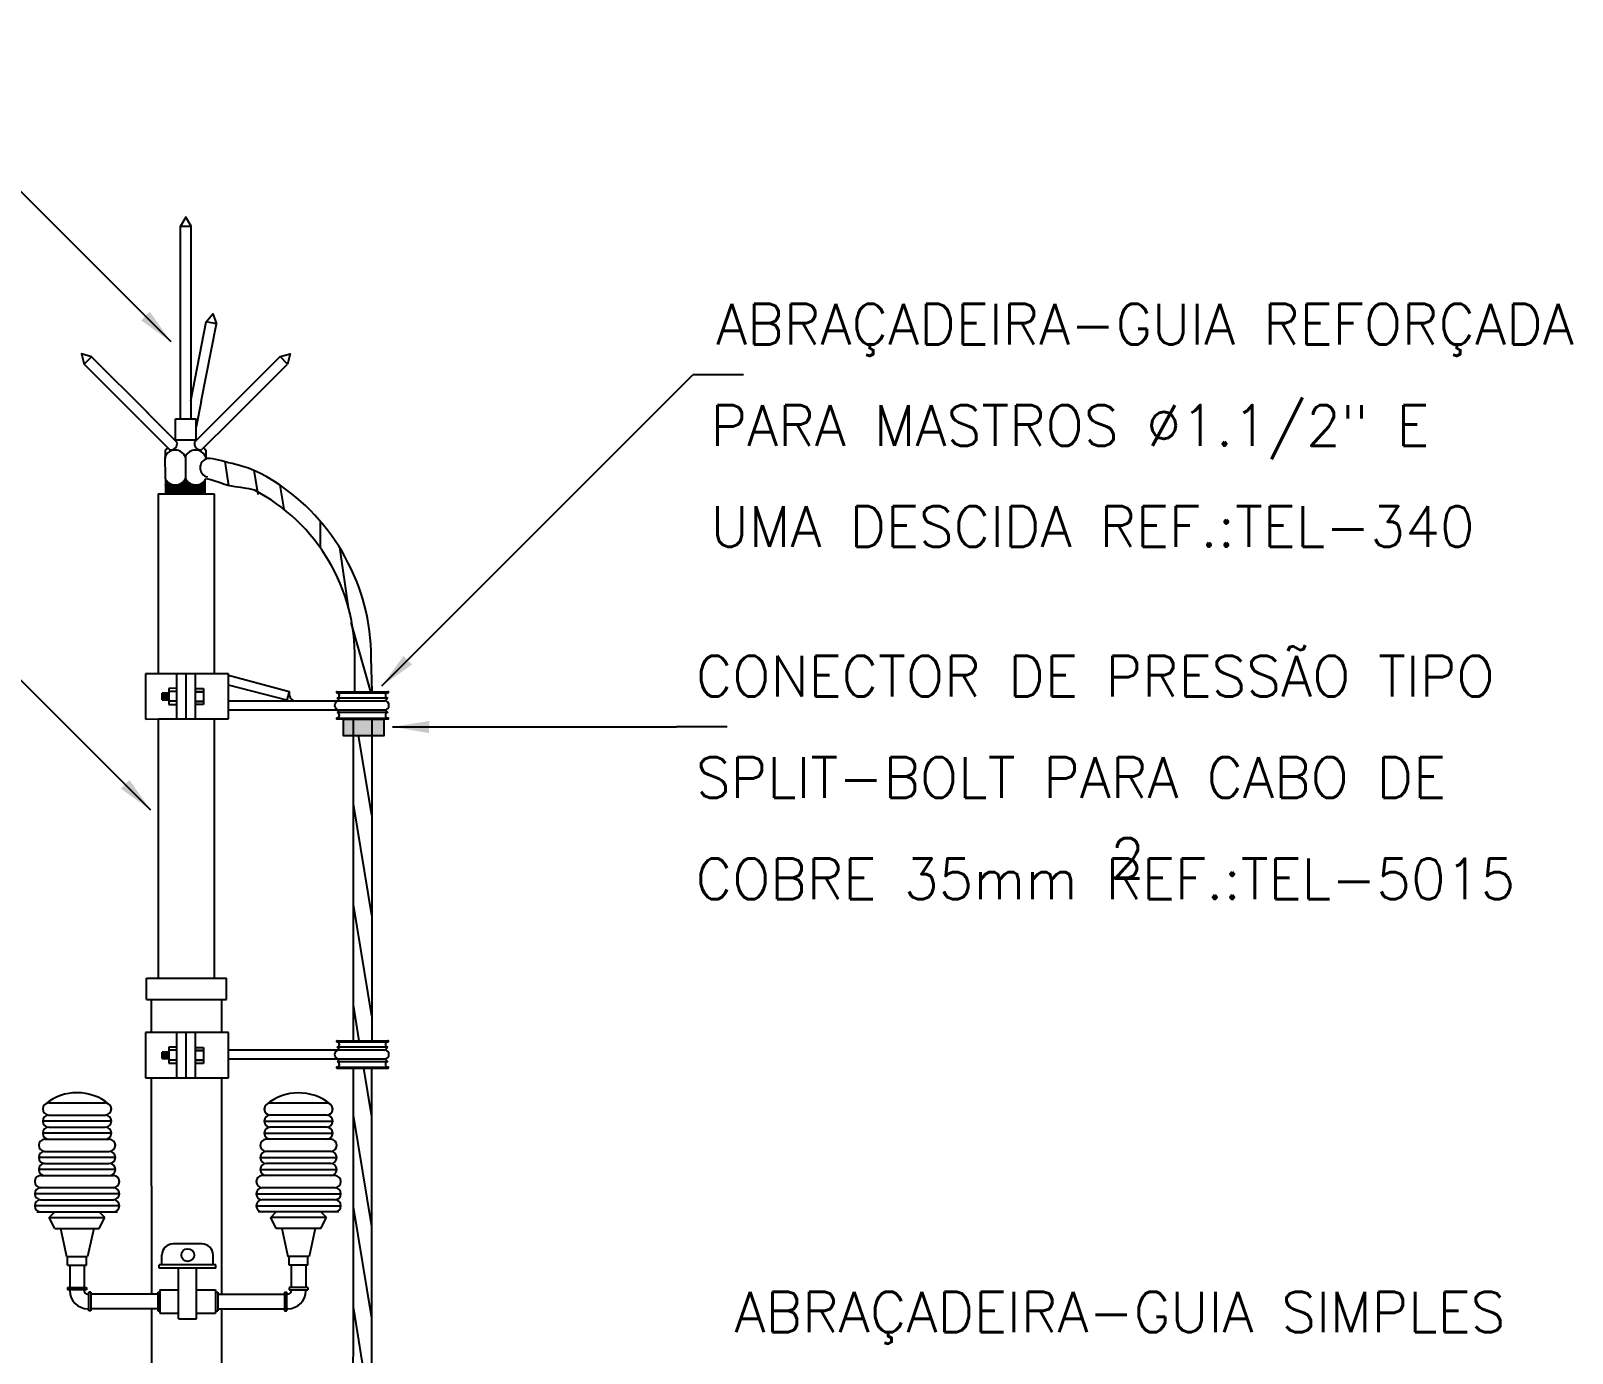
# Model space of a CAD drawing. Header units: millimetres. Extents: x -6196.4 to -6179, y -4697.3 to -4680.5.
# Drawn here: x -6186.69 to -6179.08, y -4687.38 to -4680.85 of the extents above; entities that cross this region are included whole.
import ezdxf
from ezdxf.enums import TextEntityAlignment as Align

# ---------------------------------------------------------------- set-up
doc = ezdxf.new("R2010")
doc.units = ezdxf.units.MM
doc.header["$LTSCALE"] = 10
doc.layers.add('Termotécnica', color=7, linetype='Continuous')
doc.styles.add('r80', font='romans.shx')

# ---------------------------------------------------------------- blocks, each defined once
blk = doc.blocks.new('*X8')
at = {"color": 0, "linetype": 'ByBlock'}
for p, q in [((387.028, 152.597), (387.028, 152.67)), ((387.041, 152.597), (387.041, 152.67)), ((387.053, 152.597), (387.053, 152.67)), ((387.066, 152.597), (387.066, 152.67)), ((387.078, 152.597), (387.078, 152.67))]:
    blk.add_line(p, q, dxfattribs=at)
blk = doc.blocks.new('*X5')
at = {"color": 0}
for p, q in [((221.636, 187.654), (221.658, 187.654)), ((222.072, 187.654), (222.148, 187.654)), ((222.099, 187.692), (222.121, 187.692)), ((222.562, 187.654), (222.576, 187.654)), ((221.636, 187.617), (221.696, 187.617)), ((221.636, 187.579), (221.76, 187.579)), ((221.636, 187.542), (222.576, 187.542)), ((221.636, 187.504), (222.576, 187.504)), ((221.636, 187.467), (222.576, 187.467)), ((221.636, 187.429), (222.576, 187.429)), ((221.636, 187.392), (222.576, 187.392)), ((221.969, 187.579), (222.25, 187.579)), ((222.033, 187.617), (222.187, 187.617)), ((222.46, 187.579), (222.576, 187.579)), ((222.523, 187.617), (222.576, 187.617))]:
    blk.add_line(p, q, dxfattribs=at)
blk = doc.blocks.new('*X2')
at = {"color": 0, "linetype": 'ByBlock'}
for p, q in [((387.028, 152.597), (387.028, 152.67)), ((387.041, 152.597), (387.041, 152.67)), ((387.053, 152.597), (387.053, 152.67)), ((387.066, 152.597), (387.066, 152.67)), ((387.078, 152.597), (387.078, 152.67))]:
    blk.add_line(p, q, dxfattribs=at)

msp = doc.modelspace()

# ---------------------------------------------------------------- linework, layer by layer
at = {"layer": 'Termotécnica', "color": 2}
for p, q in [((-6185.9991, -4682.3891), (-6187.5346, -4680.8537)), ((-6184.9589, -4684.086), (-6183.4234, -4682.5506)), ((-6183.1734, -4682.5506), (-6183.4234, -4682.5506)), ((-6186.0995, -4684.7), (-6187.635, -4683.1645)), ((-6184.9055, -4684.2882), (-6183.505, -4684.2882)), ((-6183.255, -4684.2882), (-6183.505, -4684.2882))]:
    msp.add_line(p, q, dxfattribs=at)
at = {"layer": 'Termotécnica', "color": 2, "ltscale": 5}
for p, q in [((-6185.952, -4682.7691), (-6185.9522, -4681.8164)), ((-6185.9005, -4682.7691), (-6185.9007, -4681.8164)), ((-6185.9026, -4682.6788), (-6185.8263, -4682.2889)), ((-6185.8508, -4682.6822), (-6185.7758, -4682.2988)), ((-6186.1524, -4682.7743), (-6186.4287, -4682.498)), ((-6186.1113, -4682.7425), (-6186.3923, -4682.4616)), ((-6185.7424, -4682.7424), (-6185.4615, -4682.4615)), ((-6185.7013, -4682.7742), (-6185.4251, -4682.4979)), ((-6185.9702, -4682.8836), (-6186.1171, -4682.7367)), ((-6185.8835, -4682.8836), (-6185.7366, -4682.7366)), ((-6185.8508, -4682.6822), (-6185.8753, -4682.8074)), ((-6186.1524, -4682.7743), (-6186.0066, -4682.92)), ((-6185.9778, -4682.8721), (-6185.9778, -4682.7691)), ((-6185.9778, -4682.7691), (-6185.8748, -4682.7691)), ((-6185.8753, -4682.8721), (-6185.8753, -4682.7691)), ((-6185.7013, -4682.7742), (-6185.8471, -4682.92)), ((-6185.9778, -4682.8721), (-6185.8753, -4682.8721)), ((-6186.0293, -4682.9561), (-6186.0288, -4683.055)), ((-6186.0153, -4682.9113), (-6186.0289, -4682.9232)), ((-6186.0289, -4682.9232), (-6186.0289, -4682.9641)), ((-6185.9281, -4682.9531), (-6185.9281, -4683.0629)), ((-6185.8382, -4682.9111), (-6185.8274, -4682.9231)), ((-6185.8274, -4682.9231), (-6185.8274, -4682.9641)), ((-6186.0288, -4683.055), (-6186.0288, -4683.0629)), ((-6186.0288, -4683.0942), (-6186.0288, -4683.0949)), ((-6186.0255, -4683.1329), (-6186.0255, -4683.0681)), ((-6185.8319, -4683.1329), (-6186.0255, -4683.1329)), ((-6185.832, -4683.071), (-6185.8319, -4683.1329)), ((-6185.8273, -4683.0633), (-6185.8273, -4683.0633)), ((-6185.0927, -4684.1153), (-6185.0929, -4683.9582)), ((-6185.0074, -4684.1153), (-6185.0108, -4683.9468)), ((-6186.1262, -4684.0262), (-6186.1261, -4684.2496)), ((-6185.9704, -4684.2495), (-6185.9704, -4684.0261)), ((-6185.9257, -4684.0261), (-6185.9257, -4684.2495)), ((-6185.9257, -4684.0261), (-6185.9257, -4684.2495)), ((-6185.8811, -4684.0261), (-6185.881, -4684.1149)), ((-6185.716, -4684.2495), (-6185.7161, -4684.0261)), ((-6185.881, -4684.1149), (-6185.881, -4684.2495)), ((-6185.4158, -4684.114), (-6185.4273, -4684.1571)), ((-6185.1799, -4684.1154), (-6184.9297, -4684.1153)), ((-6184.9297, -4684.1466), (-6185.1799, -4684.1466)), ((-6185.1665, -4684.1601), (-6185.1799, -4684.1466)), ((-6185.1663, -4684.1601), (-6184.9444, -4684.16)), ((-6184.9431, -4684.16), (-6184.9297, -4684.1466)), ((-6185.1665, -4684.2047), (-6185.1799, -4684.2181)), ((-6184.9297, -4684.2181), (-6185.1799, -4684.2181)), ((-6185.1799, -4684.2494), (-6184.9297, -4684.2494)), ((-6185.1665, -4684.2047), (-6184.9444, -4684.2047)), ((-6185.0089, -4684.2494), (-6185.0089, -4685.8379)), ((-6185.0089, -4684.2494), (-6185.0089, -4684.4189)), ((-6184.9431, -4684.2047), (-6184.9297, -4684.2181)), ((-6186.1262, -4685.797), (-6186.1261, -4686.0204)), ((-6185.9704, -4686.0204), (-6185.9704, -4685.797)), ((-6185.9257, -4685.797), (-6185.9257, -4686.0204)), ((-6185.9257, -4685.797), (-6185.9257, -4686.0204)), ((-6185.8811, -4685.7969), (-6185.881, -4686.0203)), ((-6185.716, -4686.0203), (-6185.7161, -4685.7969)), ((-6185.1799, -4685.8379), (-6184.9297, -4685.8379)), ((-6184.9297, -4685.8692), (-6185.1799, -4685.8692)), ((-6185.1665, -4685.8826), (-6185.1799, -4685.8692)), ((-6184.9431, -4685.8826), (-6184.9297, -4685.8692)), ((-6185.1665, -4685.9273), (-6185.1799, -4685.9407)), ((-6184.9297, -4685.9407), (-6185.1799, -4685.9407)), ((-6185.1665, -4685.9273), (-6184.9444, -4685.9273)), ((-6185.1663, -4685.8826), (-6184.9444, -4685.8826)), ((-6184.9431, -4685.9273), (-6184.9297, -4685.9407)), ((-6185.1799, -4685.972), (-6184.9297, -4685.9719)), ((-6185.0106, -4685.972), (-6185.0106, -4687.2429)), ((-6186.6625, -4686.6818), (-6186.2642, -4686.6818)), ((-6186.6007, -4686.7093), (-6186.5732, -4686.6818)), ((-6186.5732, -4686.7642), (-6186.6007, -4686.7093)), ((-6186.6007, -4686.7093), (-6186.326, -4686.7093)), ((-6186.326, -4686.7093), (-6186.3535, -4686.6818)), ((-6186.3535, -4686.7642), (-6186.326, -4686.7093)), ((-6185.1713, -4686.6818), (-6185.5692, -4686.6818)), ((-6185.5076, -4686.7093), (-6185.4801, -4686.6818)), ((-6185.4801, -4686.7642), (-6185.5076, -4686.7093)), ((-6185.2329, -4686.7093), (-6185.5076, -4686.7093)), ((-6185.2329, -4686.7093), (-6185.2604, -4686.6818)), ((-6185.2604, -4686.7642), (-6185.2329, -4686.7093)), ((-6186.5732, -4686.7642), (-6186.3535, -4686.7642)), ((-6186.5457, -4686.7642), (-6186.5155, -4686.9015)), ((-6186.381, -4686.7642), (-6186.4112, -4686.9015)), ((-6185.2604, -4686.7642), (-6185.4801, -4686.7642)), ((-6185.4527, -4686.7642), (-6185.4224, -4686.9015)), ((-6185.2879, -4686.7642), (-6185.3181, -4686.9015)), ((-6185.8468, -4686.8396), (-6185.9896, -4686.8396)), ((-6186.5155, -4686.9015), (-6186.4112, -4686.9015)), ((-6186.51, -4686.9455), (-6186.51, -4686.9015)), ((-6186.4167, -4686.9455), (-6186.4167, -4686.9015)), ((-6186.0445, -4686.9433), (-6186.0445, -4686.8946)), ((-6185.7918, -4686.9433), (-6185.7918, -4686.8946)), ((-6185.3181, -4686.9015), (-6185.4224, -4686.9015)), ((-6185.417, -4686.9455), (-6185.417, -4686.9015)), ((-6185.3236, -4686.9455), (-6185.3236, -4686.9015)), ((-6186.51, -4686.9455), (-6186.4167, -4686.9455)), ((-6186.4991, -4686.9455), (-6186.4991, -4687.0553)), ((-6186.4276, -4686.9455), (-6186.4276, -4687.0553)), ((-6186.0583, -4686.9598), (-6186.0583, -4686.9433)), ((-6185.7781, -4686.9433), (-6186.0583, -4686.9433)), ((-6185.7781, -4686.9598), (-6186.0583, -4686.9598)), ((-6185.9621, -4687.2091), (-6185.9621, -4686.9598)), ((-6185.8742, -4687.2091), (-6185.8742, -4686.9598)), ((-6185.7781, -4686.9598), (-6185.7781, -4686.9433)), ((-6185.3236, -4686.9455), (-6185.417, -4686.9455)), ((-6185.406, -4686.9455), (-6185.406, -4687.0553)), ((-6185.3346, -4686.9455), (-6185.3346, -4687.0553)), ((-6186.51, -4687.0553), (-6186.51, -4687.0663)), ((-6186.51, -4687.0553), (-6186.4167, -4687.0553)), ((-6186.4167, -4687.0663), (-6186.51, -4687.0663)), ((-6186.4991, -4687.0663), (-6186.4991, -4687.0718)), ((-6186.4276, -4687.0718), (-6186.4276, -4687.0663)), ((-6186.4167, -4687.0553), (-6186.4167, -4687.0663)), ((-6186.4112, -4687.0883), (-6186.4057, -4687.0883)), ((-6186.3947, -4687.0773), (-6186.4057, -4687.0773)), ((-6186.4057, -4687.1707), (-6186.4057, -4687.0773)), ((-6186.3947, -4687.0773), (-6186.3947, -4687.1707)), ((-6186.0651, -4687.0883), (-6186.3947, -4687.0883)), ((-6186.0651, -4687.0773), (-6186.0651, -4687.1707)), ((-6186.0651, -4687.0773), (-6186.0541, -4687.0773)), ((-6186.0541, -4687.0663), (-6186.0541, -4687.1817)), ((-6186.0541, -4687.0663), (-6185.9621, -4687.0663)), ((-6185.8742, -4687.0663), (-6185.7795, -4687.0663)), ((-6185.7795, -4687.0663), (-6185.7795, -4687.1817)), ((-6185.7795, -4687.0773), (-6185.7685, -4687.0773)), ((-6185.7685, -4687.0773), (-6185.7685, -4687.1707)), ((-6185.7685, -4687.0883), (-6185.4389, -4687.0883)), ((-6185.4389, -4687.0773), (-6185.4389, -4687.1707)), ((-6185.4389, -4687.0773), (-6185.4279, -4687.0773)), ((-6185.4279, -4687.1707), (-6185.4279, -4687.0773)), ((-6185.4224, -4687.0883), (-6185.4279, -4687.0883)), ((-6185.3236, -4687.0553), (-6185.417, -4687.0553)), ((-6185.417, -4687.0553), (-6185.417, -4687.0663)), ((-6185.417, -4687.0663), (-6185.3236, -4687.0663)), ((-6185.406, -4687.0718), (-6185.406, -4687.0663)), ((-6185.3346, -4687.0663), (-6185.3346, -4687.0718)), ((-6185.3236, -4687.0553), (-6185.3236, -4687.0663)), ((-6186.4112, -4687.1597), (-6186.4057, -4687.1597)), ((-6186.0651, -4687.1597), (-6186.3947, -4687.1597)), ((-6185.7685, -4687.1597), (-6185.4389, -4687.1597)), ((-6185.4224, -4687.1597), (-6185.4279, -4687.1597)), ((-6186.3947, -4687.1707), (-6186.4057, -4687.1707)), ((-6186.0651, -4687.1707), (-6186.0541, -4687.1707)), ((-6186.0541, -4687.1817), (-6185.9621, -4687.1817)), ((-6185.9621, -4687.2091), (-6185.8742, -4687.2091)), ((-6185.8742, -4687.1817), (-6185.7795, -4687.1817)), ((-6185.7795, -4687.1707), (-6185.7685, -4687.1707)), ((-6185.4389, -4687.1707), (-6185.4279, -4687.1707)), ((-6185.1012, -4687.243), (-6185.1017, -4688.8767)), ((-6185.0106, -4687.2429), (-6185.0111, -4688.8766))]:
    msp.add_line(p, q, dxfattribs=at)
at = {"layer": 'Termotécnica', "color": 1, "ltscale": 5}
for p, q in [((-6185.7342, -4682.9792), (-6185.7153, -4683.0979)), ((-6185.5904, -4683.0223), (-6185.5715, -4683.141)), ((-6185.4622, -4683.0951), (-6185.4433, -4683.2138)), ((-6185.263, -4683.2734), (-6185.2636, -4683.4031)), ((-6185.1687, -4683.4014), (-6185.1244, -4683.6988)), ((-6185.1113, -4683.7726), (-6185.015, -4684.1153)), ((-6186.0433, -4684.1223), (-6186.0185, -4684.1223)), ((-6186.0433, -4684.1549), (-6186.0433, -4684.1223)), ((-6186.043, -4684.1223), (-6186.0433, -4684.1549)), ((-6186.0107, -4684.1223), (-6186.043, -4684.1223)), ((-6186.0374, -4684.1223), (-6186.0374, -4684.1549)), ((-6186.0318, -4684.1223), (-6186.0318, -4684.1549)), ((-6186.0262, -4684.1223), (-6186.0262, -4684.1549)), ((-6186.0207, -4684.1223), (-6186.0207, -4684.1549)), ((-6186.0185, -4684.1223), (-6186.0107, -4684.1223)), ((-6186.0167, -4684.1225), (-6186.0167, -4684.1547)), ((-6186.0167, -4684.1225), (-6186.0167, -4684.1547)), ((-6185.9704, -4684.0982), (-6186.0107, -4684.0983)), ((-6186.0107, -4684.0983), (-6186.0107, -4684.1778)), ((-6185.9704, -4684.1134), (-6186.0107, -4684.1134)), ((-6185.881, -4684.0993), (-6185.8395, -4684.0993)), ((-6185.881, -4684.0993), (-6185.8395, -4684.0993)), ((-6185.881, -4684.1149), (-6185.8395, -4684.1149)), ((-6185.8395, -4684.1149), (-6185.881, -4684.1149)), ((-6185.8395, -4684.0993), (-6185.8395, -4684.1786)), ((-6185.8395, -4684.0993), (-6185.8395, -4684.1786)), ((-6185.1799, -4684.1198), (-6184.9297, -4684.1198)), ((-6186.0107, -4684.1549), (-6186.0433, -4684.1549)), ((-6186.0433, -4684.1549), (-6186.0107, -4684.1549)), ((-6185.9704, -4684.1623), (-6186.0108, -4684.1623)), ((-6185.9704, -4684.1623), (-6186.0108, -4684.1623)), ((-6186.0107, -4684.1778), (-6185.9704, -4684.1779)), ((-6185.881, -4684.163), (-6185.8395, -4684.163)), ((-6185.8395, -4684.163), (-6185.881, -4684.163)), ((-6185.8395, -4684.1786), (-6185.881, -4684.1786)), ((-6185.8395, -4684.1786), (-6185.881, -4684.1786)), ((-6185.1799, -4684.2449), (-6184.9297, -4684.2449)), ((-6185.0883, -4684.2494), (-6185.0878, -4684.2524)), ((-6185.0751, -4684.3304), (-6185.0106, -4684.7236)), ((-6185.1012, -4684.6676), (-6185.0106, -4685.2201)), ((-6185.1012, -4685.1642), (-6185.0106, -4685.7167)), ((-6185.1012, -4685.6607), (-6185.0721, -4685.8379)), ((-6185.9724, -4685.8691), (-6186.0109, -4685.8691)), ((-6186.0107, -4685.8687), (-6186.0107, -4685.9486)), ((-6185.8818, -4685.8702), (-6185.8395, -4685.8702)), ((-6185.8818, -4685.8702), (-6185.8395, -4685.8702)), ((-6185.8395, -4685.8702), (-6185.8395, -4685.9494)), ((-6185.8395, -4685.8702), (-6185.8395, -4685.9494)), ((-6185.1799, -4685.8424), (-6184.9297, -4685.8424)), ((-6186.0433, -4685.8932), (-6186.0185, -4685.8932)), ((-6186.043, -4685.8932), (-6186.0433, -4685.9257)), ((-6186.0433, -4685.9257), (-6186.0433, -4685.8932)), ((-6186.0433, -4685.9257), (-6186.0107, -4685.9257)), ((-6186.0107, -4685.9257), (-6186.0433, -4685.9257)), ((-6186.0107, -4685.8931), (-6186.043, -4685.8932)), ((-6186.0374, -4685.8932), (-6186.0374, -4685.9257)), ((-6186.0318, -4685.8932), (-6186.0318, -4685.9257)), ((-6186.0262, -4685.8932), (-6186.0262, -4685.9257)), ((-6186.0207, -4685.8932), (-6186.0207, -4685.9257)), ((-6186.0185, -4685.8932), (-6186.0107, -4685.8931)), ((-6186.0167, -4685.8933), (-6186.0167, -4685.9255)), ((-6186.0167, -4685.8933), (-6186.0167, -4685.9255)), ((-6185.9714, -4685.9331), (-6186.0108, -4685.9331)), ((-6185.9714, -4685.9331), (-6186.0108, -4685.9331)), ((-6185.9714, -4685.8843), (-6186.0107, -4685.8843)), ((-6186.0107, -4685.9486), (-6185.9714, -4685.9487)), ((-6185.8395, -4685.9339), (-6185.8818, -4685.9339)), ((-6185.8818, -4685.9339), (-6185.8395, -4685.9339)), ((-6185.8395, -4685.8857), (-6185.8816, -4685.8857)), ((-6185.8816, -4685.8857), (-6185.8395, -4685.8857)), ((-6185.8395, -4685.9494), (-6185.8818, -4685.9494)), ((-6185.8395, -4685.9494), (-6185.8818, -4685.9494)), ((-6185.1799, -4685.9675), (-6184.9297, -4685.9675)), ((-6185.0502, -4685.972), (-6185.0106, -4686.2133)), ((-6186.6027, -4686.1442), (-6186.324, -4686.1442)), ((-6185.231, -4686.1446), (-6185.5095, -4686.1446)), ((-6186.2941, -4686.2338), (-6186.6326, -4686.2338)), ((-6186.6027, -4686.2039), (-6186.324, -4686.2039)), ((-6185.5394, -4686.2342), (-6185.2012, -4686.2342)), ((-6185.231, -4686.2043), (-6185.5095, -4686.2043)), ((-6185.1006, -4686.2051), (-6185.0106, -4686.7544)), ((-6186.2941, -4686.2935), (-6186.6326, -4686.2935)), ((-6186.6226, -4686.3234), (-6186.3041, -4686.3234)), ((-6186.6027, -4686.2636), (-6186.324, -4686.2636)), ((-6185.5394, -4686.2939), (-6185.2012, -4686.2939)), ((-6185.2111, -4686.3237), (-6185.5294, -4686.3237)), ((-6185.231, -4686.264), (-6185.5095, -4686.264)), ((-6186.6226, -4686.3831), (-6186.3041, -4686.3831)), ((-6185.2111, -4686.3834), (-6185.5294, -4686.3834)), ((-6186.2742, -4686.413), (-6186.6525, -4686.413)), ((-6186.2742, -4686.4727), (-6186.6525, -4686.4727)), ((-6186.6226, -4686.4429), (-6186.3041, -4686.4429)), ((-6185.5593, -4686.4132), (-6185.1813, -4686.4132)), ((-6185.5593, -4686.4729), (-6185.1813, -4686.4729)), ((-6185.2111, -4686.4431), (-6185.5294, -4686.4431)), ((-6186.6426, -4686.5026), (-6186.2841, -4686.5026)), ((-6185.1912, -4686.5028), (-6185.5493, -4686.5028)), ((-6186.2543, -4686.5922), (-6186.6724, -4686.5922)), ((-6186.6426, -4686.5623), (-6186.2841, -4686.5623)), ((-6186.6426, -4686.6221), (-6186.2841, -4686.6221)), ((-6185.5792, -4686.5923), (-6185.1614, -4686.5923)), ((-6185.1912, -4686.5624), (-6185.5493, -4686.5624)), ((-6185.1912, -4686.6221), (-6185.5493, -4686.6221)), ((-6186.2543, -4686.6519), (-6186.6724, -4686.6519)), ((-6185.5792, -4686.652), (-6185.1614, -4686.652)), ((-6185.1006, -4686.6571), (-6185.0106, -4687.2064)), ((-6185.1012, -4687.1504), (-6185.0106, -4687.703))]:
    msp.add_line(p, q, dxfattribs=at)
at = {"layer": 'Termotécnica', "color": 3, "linetype": 'ByBlock', "ltscale": 5}
for p, q in [((-6186.0629, -4683.1391), (-6185.786, -4683.1391)), ((-6186.0629, -4683.1391), (-6186.0629, -4684.0261)), ((-6185.786, -4683.1391), (-6185.786, -4684.0261)), ((-6186.0629, -4684.2495), (-6186.0629, -4685.5279)), ((-6185.786, -4684.2495), (-6185.786, -4685.5279)), ((-6186.1214, -4685.6331), (-6186.1214, -4685.5279)), ((-6186.1214, -4685.5279), (-6185.7263, -4685.5279)), ((-6185.7263, -4685.6331), (-6185.7263, -4685.5279)), ((-6186.1214, -4685.6331), (-6185.7263, -4685.6331)), ((-6186.0969, -4685.6331), (-6186.0969, -4685.797)), ((-6185.7508, -4685.6331), (-6185.7508, -4685.7969)), ((-6186.0968, -4686.0204), (-6186.0967, -4687.0883)), ((-6185.7508, -4686.0203), (-6185.7506, -4687.0883)), ((-6186.0967, -4687.1597), (-6186.0965, -4688.0511)), ((-6185.7506, -4687.1597), (-6185.7505, -4688.0511))]:
    msp.add_line(p, q, dxfattribs=at)
at = {"layer": 'Termotécnica', "color": 3, "ltscale": 5}
for p, q in [((-6186.0526, -4684.0261), (-6186.1262, -4684.0262)), ((-6185.9257, -4684.0261), (-6186.0619, -4684.0261)), ((-6185.7757, -4684.0261), (-6185.9257, -4684.0261)), ((-6185.7161, -4684.0261), (-6185.7757, -4684.0261)), ((-6185.7161, -4684.0331), (-6185.4158, -4684.114)), ((-6185.4273, -4684.1571), (-6185.7161, -4684.082)), ((-6185.7161, -4684.1601), (-6185.1665, -4684.1601)), ((-6186.1261, -4684.2496), (-6186.0526, -4684.2495)), ((-6186.0619, -4684.2495), (-6185.9257, -4684.2495)), ((-6185.9257, -4684.2495), (-6185.7757, -4684.2495)), ((-6185.7757, -4684.2495), (-6185.716, -4684.2495)), ((-6185.7161, -4684.2048), (-6185.1665, -4684.2047)), ((-6186.0526, -4685.797), (-6186.1262, -4685.797)), ((-6185.9257, -4685.797), (-6186.0619, -4685.797)), ((-6185.7757, -4685.7969), (-6185.9257, -4685.797)), ((-6185.7161, -4685.7969), (-6185.7757, -4685.7969)), ((-6185.7161, -4685.8827), (-6185.1665, -4685.8826)), ((-6185.7161, -4685.9274), (-6185.1665, -4685.9273)), ((-6186.1261, -4686.0204), (-6186.0526, -4686.0204)), ((-6186.0619, -4686.0204), (-6185.9257, -4686.0204)), ((-6185.9257, -4686.0204), (-6185.7757, -4686.0203)), ((-6185.7757, -4686.0203), (-6185.716, -4686.0203))]:
    msp.add_line(p, q, dxfattribs=at)
at = {"layer": 'Termotécnica', "color": 2, "linetype": 'ByBlock', "ltscale": 5}
for p, q in [((-6185.1012, -4684.2494), (-6185.1012, -4685.8379)), ((-6185.1012, -4685.972), (-6185.1012, -4687.243))]:
    msp.add_line(p, q, dxfattribs=at)
at = {"layer": 'Termotécnica', "color": 2, "ltscale": 5}
for points in [[(-6185.9009, -4681.8179), (-6185.927, -4681.7727), (-6185.9531, -4681.8179)], [(-6185.7758, -4682.2988), (-6185.8263, -4682.2889), (-6185.7925, -4682.25)], [(-6186.4287, -4682.498), (-6186.3923, -4682.4616), (-6186.4421, -4682.4483)], [(-6185.4251, -4682.4979), (-6185.4615, -4682.4615), (-6185.4117, -4682.4481)], [(-6185.1506, -4684.2524), (-6185.1506, -4684.3304), (-6184.9478, -4684.3304), (-6184.9478, -4684.2524)]]:
    msp.add_lwpolyline(points, close=True, dxfattribs=at)
for points in [[(-6185.9778, -4682.8721), (-6185.9797, -4682.874)], [(-6185.8736, -4682.8737), (-6185.8753, -4682.8721)], [(-6185.4885, -4683.0776), (-6185.5273, -4683.0548), (-6185.5612, -4683.0368), (-6185.5909, -4683.0229), (-6185.617, -4683.0123), (-6185.6401, -4683.0044), (-6185.6609, -4682.9984), (-6185.6799, -4682.9935), (-6185.6978, -4682.9892), (-6185.7151, -4682.9847), (-6185.7318, -4682.9802), (-6185.748, -4682.9758), (-6185.7636, -4682.9719), (-6185.7787, -4682.9685), (-6185.7931, -4682.966), (-6185.8069, -4682.9644), (-6185.82, -4682.9641)], [(-6185.8269, -4683.0623), (-6185.8038, -4683.0681), (-6185.784, -4683.0737), (-6185.7671, -4683.079), (-6185.7526, -4683.0839), (-6185.7401, -4683.0884), (-6185.7291, -4683.0922), (-6185.7194, -4683.0954), (-6185.7104, -4683.0978), (-6185.7017, -4683.0995), (-6185.6926, -4683.1007), (-6185.6824, -4683.1018), (-6185.6703, -4683.1031), (-6185.6558, -4683.1052), (-6185.6379, -4683.1082), (-6185.6161, -4683.1126), (-6185.5896, -4683.1188)]]:
    msp.add_lwpolyline(points, dxfattribs=at)
at = {"layer": 'Termotécnica', "color": 1, "ltscale": 5}
msp.add_circle((-6185.9167, -4686.895), 0.0316, dxfattribs=at)
at = {"layer": 'Termotécnica', "color": 2, "ltscale": 5}
for centre, radius, start, end in [((-6185.999, -4682.8912), 0.0298, 255.31958, 16.18306), ((-6185.8547, -4682.8912), 0.0298, 163.83398, 284.69745), ((-6185.979, -4682.9766), 0.0543, 20.22535, 157.80203), ((-6185.8792, -4682.9766), 0.0543, 20.22535, 157.80203), ((-6185.8091, -4683.0096), 0.0467, 103.45488, 256.54512), ((-6185.9785, -4683.0386), 0.0559, 205.78034, 212.3471), ((-6185.9785, -4683.0386), 0.0559, 212.79057, 334.87771), ((-6185.8775, -4683.0386), 0.0559, 205.78034, 324.50505), ((-6185.8775, -4683.0386), 0.0559, 324.83655, 334.87771), ((-6186.0176, -4683.9387), 0.9249, 358.79255, 62.43002), ((-6186.0504, -4683.9523), 1.0396, 0.30615, 57.28267), ((-6185.181, -4684.1176), 0.0025, 63.44346, 296.57357), ((-6185.1816, -4684.1332), 0.0135, 277.13353, 82.8835), ((-6184.928, -4684.1332), 0.0135, 97.13353, 262.8835), ((-6184.9286, -4684.1176), 0.0025, 243.44346, 116.57357), ((-6185.1693, -4684.1824), 0.0225, 82.8835, 277.13353), ((-6184.946, -4684.1824), 0.0224, 274.08683, 85.9302), ((-6185.181, -4684.2472), 0.0025, 63.44346, 296.57357), ((-6185.1816, -4684.2315), 0.0135, 277.13353, 82.8835), ((-6184.928, -4684.2315), 0.0135, 97.13353, 262.8835), ((-6184.9286, -4684.2471), 0.0025, 243.44346, 116.57357), ((-6185.181, -4685.8402), 0.0025, 63.44346, 296.57357), ((-6185.1816, -4685.8558), 0.0135, 277.13353, 82.8835), ((-6184.928, -4685.8558), 0.0135, 97.13353, 262.8835), ((-6184.9286, -4685.8401), 0.0025, 243.44346, 116.57357), ((-6185.1693, -4685.905), 0.0225, 82.8835, 277.13353), ((-6185.1816, -4685.9541), 0.0135, 277.13353, 82.8835), ((-6184.946, -4685.9049), 0.0224, 274.08683, 85.9302), ((-6184.928, -4685.9541), 0.0135, 97.13353, 262.8835), ((-6185.181, -4685.9697), 0.0025, 63.44346, 296.57357), ((-6184.9286, -4685.9697), 0.0025, 243.44346, 116.57357), ((-6185.9896, -4686.8946), 0.0549, 90, 180), ((-6185.8468, -4686.8946), 0.0549, 0, 90), ((-6186.4112, -4687.0718), 0.0879, 180, 270), ((-6186.4112, -4687.0718), 0.0165, 180, 270), ((-6185.4224, -4687.0718), 0.0879, 270, 0), ((-6185.4224, -4687.0718), 0.0165, 270, 0)]:
    msp.add_arc(centre, radius, start, end, dxfattribs=at)
at = {"layer": 'Termotécnica', "color": 1, "ltscale": 5}
for centre, radius, start, end in [((-6185.3796, -4684.1239), 0.0376, 164.62279, 255.31864), ((-6186.4633, -4686.342), 0.2481, 50.2636, 129.33943), ((-6185.3703, -4686.3423), 0.2479, 50.66057, 129.7364), ((-6186.6027, -4686.174), 0.0299, 90, 270), ((-6186.324, -4686.174), 0.0299, 270, 90), ((-6185.5095, -4686.1745), 0.0298, 90, 270), ((-6185.231, -4686.1745), 0.0298, 270, 90), ((-6186.6027, -4686.2338), 0.0299, 90, 270), ((-6186.324, -4686.2338), 0.0299, 270, 90), ((-6185.5095, -4686.2342), 0.0298, 90, 270), ((-6185.231, -4686.2342), 0.0298, 270, 90), ((-6186.6226, -4686.3533), 0.0299, 90, 270), ((-6186.6027, -4686.2935), 0.0299, 90, 270), ((-6186.324, -4686.2935), 0.0299, 270, 90), ((-6186.3041, -4686.3533), 0.0299, 270, 90), ((-6185.5294, -4686.3535), 0.0298, 90, 270), ((-6185.5095, -4686.2939), 0.0298, 90, 270), ((-6185.231, -4686.2939), 0.0298, 270, 90), ((-6185.2111, -4686.3535), 0.0298, 270, 90), ((-6186.6226, -4686.413), 0.0299, 90, 270), ((-6186.3041, -4686.413), 0.0299, 270, 90), ((-6185.5294, -4686.4132), 0.0298, 90, 270), ((-6185.2111, -4686.4132), 0.0298, 270, 90), ((-6186.6226, -4686.4727), 0.0299, 90, 270), ((-6186.3041, -4686.4727), 0.0299, 270, 90), ((-6185.5294, -4686.4729), 0.0298, 90, 270), ((-6185.2111, -4686.4729), 0.0298, 270, 90), ((-6186.6426, -4686.5325), 0.0299, 90, 270), ((-6186.2841, -4686.5325), 0.0299, 270, 90), ((-6185.5493, -4686.5326), 0.0298, 90, 270), ((-6185.1912, -4686.5326), 0.0298, 270, 90), ((-6186.6426, -4686.5922), 0.0299, 90, 270), ((-6186.6426, -4686.6519), 0.0299, 90, 270), ((-6186.2841, -4686.5922), 0.0299, 270, 90), ((-6186.2841, -4686.6519), 0.0299, 270, 90), ((-6185.5493, -4686.5923), 0.0298, 90, 270), ((-6185.5493, -4686.652), 0.0298, 90, 270), ((-6185.1912, -4686.5923), 0.0298, 270, 90), ((-6185.1912, -4686.652), 0.0298, 270, 90)]:
    msp.add_arc(centre, radius, start, end, dxfattribs=at)
at = {"layer": 'Termotécnica', "color": 2}
for points in [[(-6186.1043, -4682.2398), (-6186.1471, -4682.282), (-6185.9991, -4682.3891)], [(-6184.8096, -4683.9808), (-6184.8518, -4683.9381), (-6184.9589, -4684.086)], [(-6184.7255, -4684.3194), (-6184.7251, -4684.2594), (-6184.9055, -4684.2882)], [(-6186.2048, -4684.5507), (-6186.2475, -4684.5929), (-6186.0995, -4684.7)]]:
    msp.add_solid(points, dxfattribs=at)
at = {"layer": 'Termotécnica', "color": 2, "ltscale": 5}
msp.add_solid([(-6185.1506, -4684.2524), (-6184.9478, -4684.2524), (-6185.1506, -4684.3304), (-6184.9478, -4684.3304)], dxfattribs=at)

# ---------------------------------------------------------------- block references
at = {"layer": 'Termotécnica', "color": 2, "ltscale": 5, "xscale": 0.2059945012275988, "yscale": 0.2059945012275876, "zscale": 0.04119890024551798, "rotation": 0.00851569138238296}
msp.add_blockref('*X5', (-6231.6756, -4721.7372), dxfattribs=at)
at = {"layer": 'Termotécnica', "color": 1, "ltscale": 5, "xscale": 0.4467929680805234, "yscale": 0.4467929680805355, "zscale": 0.08935859361610615}
for name, p, rotation in [('*X2', (-6358.9544, -4752.3599), 0.008515691378280106), ('*X8', (-6358.9544, -4754.1307), 0.008515691360785355)]:
    msp.add_blockref(name, p, dxfattribs=dict(at, rotation=rotation))

# ---------------------------------------------------------------- texts
at = {"layer": 'Termotécnica', "color": 2, "style": 'r80'}
for s, p in [('ABRAÇADEIRA-GUIA REFORÇADA', (-6183.3089, -4682.4009)), ('PARA MASTROS %%c1.1/2" E', (-6183.3366, -4682.9008)), ('UMA DESCIDA REF.:TEL-340', (-6183.3362, -4683.3999)), ('CONECTOR DE PRESSÃO TIPO', (-6183.4091, -4684.1378)), ('SPLIT-BOLT PARA CABO DE', (-6183.4084, -4684.6384)), ('COBRE 35mm REF.:TEL-5015', (-6183.4098, -4685.1384)), ('ABRAÇADEIRA-GUIA SIMPLES', (-6183.2186, -4687.2756))]:
    msp.add_text(s, height=0.2, dxfattribs=at).set_placement(p)
msp.add_text('2', height=0.2, dxfattribs=at).set_placement((-6181.1925, -4685.0373), align=Align.RIGHT)

doc.saveas('drawing.dxf')
